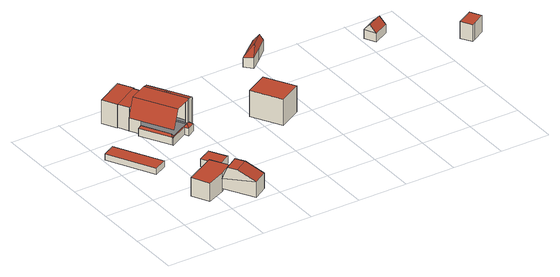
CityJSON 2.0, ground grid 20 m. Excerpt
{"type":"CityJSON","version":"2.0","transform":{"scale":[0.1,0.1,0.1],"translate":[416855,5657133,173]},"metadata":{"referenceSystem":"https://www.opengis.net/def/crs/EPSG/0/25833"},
"CityObjects":{
"building1":{"type":"Building","attributes":{"Dachtyp_tdc":"tdcPolyFlatRoof","Gemeindeschluessel":14612000,"Dachneigung":0,"QualitaetDacherkennung":72,"Geometrietyp2DReferenz":"3000","measuredHeight":2.38,"function":"31001_2463","roofType":"1000"},"geometry":[{"type":"Solid","lod":"2","boundaries":[[[[0,1,2,3]],[[1,4,5,2]],[[1,0,6,4]],[[5,7,3,2]],[[4,6,7,5]],[[6,0,3,7]]]],"semantics":{"surfaces":[{"type":"WallSurface"},{"type":"RoofSurface"},{"type":"GroundSurface"}],"values":[[0,0,1,2,0,0]]}}]},
"building2":{"type":"Building","attributes":{"Dachtyp_tdc":"tdcPolyFlatRoof","Gemeindeschluessel":14612000,"Dachneigung":0,"QualitaetDacherkennung":65,"Geometrietyp2DReferenz":"3000","measuredHeight":7.43,"function":"31001_9998","roofType":"1000"},"geometry":[{"type":"Solid","lod":"2","boundaries":[[[[8,9,10,11,12]],[[13,14,15,16,17]],[[12,11,14,13]],[[11,10,15,14]],[[10,9,16,15]],[[9,8,17,16]],[[8,12,13,17]]]],"semantics":{"surfaces":[{"type":"RoofSurface"},{"type":"GroundSurface"},{"type":"WallSurface"}],"values":[[0,1,2,2,2,2,2]]}}]},
"building3":{"type":"Building","attributes":{"Dachtyp_tdc":"tdcCutGableRoof","Gemeindeschluessel":14612000,"Dachneigung":22.07,"QualitaetDacherkennung":26,"Geometrietyp2DReferenz":"3000","measuredHeight":9.24,"function":"31001_9998","roofType":"9999"},"geometry":[{"type":"Solid","lod":"2","boundaries":[[[[18,19,20,21]],[[19,22,23,20]],[[22,24,25,23]],[[24,18,21,25]],[[19,18,26,27]],[[22,19,27,28]],[[24,22,28,29]],[[18,24,29,26]],[[28,27,26,29]],[[21,20,23,25]]]],"semantics":{"surfaces":[{"type":"WallSurface"},{"type":"RoofSurface"},{"type":"GroundSurface"}],"values":[[0,0,0,0,1,0,1,0,1,2]]}}]},
"building4":{"type":"Building","attributes":{"Dachtyp_tdc":"tdcPolyFlatRoof","Gemeindeschluessel":14612000,"Dachneigung":0,"QualitaetDacherkennung":84,"Geometrietyp2DReferenz":"3000","measuredHeight":3.05,"function":"31001_9998","roofType":"1000"},"geometry":[{"type":"Solid","lod":"2","boundaries":[[[[30,31,32,33]],[[31,34,35,32]],[[34,36,37,35]],[[36,30,33,37]],[[36,34,31,30]],[[33,32,35,37]]]],"semantics":{"surfaces":[{"type":"WallSurface"},{"type":"RoofSurface"},{"type":"GroundSurface"}],"values":[[0,0,0,0,1,2]]}}]},
"building5":{"type":"Building","attributes":{"Gemeindeschluessel":14612000,"Geometrietyp2DReferenz":"3000","function":"31001_9998","roofType":"9999"},"children":["building5-1","building5-2","building5-3","building5-4","building5-5","building5-6","building5-7"]},
"building5-1":{"type":"BuildingPart","attributes":{"Dachtyp_tdc":"tdcFreeFormRoof","Dachneigung":38.94,"QualitaetDacherkennung":23,"Geometrietyp2DReferenz":"3000","measuredHeight":3.95,"roofType":"5000"},"parents":["building5"],"geometry":[{"type":"MultiSurface","lod":"2","boundaries":[[[38,39,40,41]],[[39,42,43,40]],[[42,44,45,43]],[[46,47,42,39]],[[46,39,38]],[[48,49,47,46,38,50,51,52]],[[48,52,53]],[[49,48,53,44]],[[47,49,44,42]],[[45,54,55,56,57,41,40,43]],[[44,53,54,45]],[[53,52,55,54]]],"semantics":{"surfaces":[{"type":"WallSurface"},{"type":"RoofSurface"},{"type":"GroundSurface"}],"values":[0,0,0,1,1,1,1,1,1,2,0,0]}}]},
"building5-2":{"type":"BuildingPart","attributes":{"Dachtyp_tdc":"tdcPolyFlatRoof","Dachneigung":0,"QualitaetDacherkennung":59,"Geometrietyp2DReferenz":"3000","measuredHeight":9.62,"roofType":"1000"},"parents":["building5"],"geometry":[{"type":"MultiSurface","lod":"2","boundaries":[[[58,59,60,61]],[[62,63,64,65,66]],[[63,67,68,64]],[[67,63,62,69,70,71,59,58]],[[61,60,72,73,65,64,68]]],"semantics":{"surfaces":[{"type":"WallSurface"},{"type":"RoofSurface"},{"type":"GroundSurface"}],"values":[0,0,0,1,2]}}]},
"building5-3":{"type":"BuildingPart","attributes":{"Dachtyp_tdc":"tdcPolyFlatRoof","Dachneigung":0,"QualitaetDacherkennung":64,"Geometrietyp2DReferenz":"3000","measuredHeight":9.56,"roofType":"1000"},"parents":["building5"],"geometry":[{"type":"MultiSurface","lod":"2","boundaries":[[[74,58,61,75]],[[67,76,77,68]],[[76,78,79,77]],[[78,80,81,79]],[[80,74,75,81]],[[80,78,76,67,58,74]],[[75,61,68,77,79,81]]],"semantics":{"surfaces":[{"type":"WallSurface"},{"type":"RoofSurface"},{"type":"GroundSurface"}],"values":[0,0,0,0,0,1,2]}}]},
"building5-4":{"type":"BuildingPart","attributes":{"Dachtyp_tdc":"tdcFreeFormRoof","Dachneigung":57.12,"QualitaetDacherkennung":19,"Geometrietyp2DReferenz":"3000","measuredHeight":4.11,"roofType":"5000"},"parents":["building5"],"geometry":[{"type":"MultiSurface","lod":"2","boundaries":[[[82,83,84,55,52]],[[83,85,86,84]],[[87,85,83]],[[88,87,83,82]],[[88,82,89]],[[87,88,89,85]],[[56,55,84,86]]],"semantics":{"surfaces":[{"type":"WallSurface"},{"type":"RoofSurface"},{"type":"GroundSurface"}],"values":[0,0,1,1,1,1,2]}}]},
"building5-5":{"type":"BuildingPart","attributes":{"Dachtyp_tdc":"tdcFreeFormRoof","Dachneigung":59.46,"QualitaetDacherkennung":16,"Geometrietyp2DReferenz":"3000","measuredHeight":11.39,"roofType":"5000"},"parents":["building5"],"geometry":[{"type":"MultiSurface","lod":"2","boundaries":[[[90,91,92,93,94]],[[91,95,96,92]],[[97,98,99,100,101]],[[102,95,91]],[[91,90,98,103,102]],[[98,97,103]],[[102,103,97,95]],[[93,92,96,101,100]]],"semantics":{"surfaces":[{"type":"WallSurface"},{"type":"RoofSurface"},{"type":"GroundSurface"}],"values":[0,0,0,1,1,1,1,2]}}]},
"building5-6":{"type":"BuildingPart","attributes":{"Dachtyp_tdc":"tdcPolyFlatRoof","Dachneigung":37.43,"QualitaetDacherkennung":45,"Geometrietyp2DReferenz":"3000","measuredHeight":10.71,"roofType":"2100"},"parents":["building5"],"geometry":[{"type":"MultiSurface","lod":"2","boundaries":[[[99,104,105,100]],[[104,106,107,105]],[[106,108,109,107]],[[108,110,111,109]],[[110,112,113,111]],[[112,94,93,113]],[[112,110,108,106,104,99,94]],[[93,100,105,107,109,111,113]]],"semantics":{"surfaces":[{"type":"WallSurface"},{"type":"RoofSurface"},{"type":"GroundSurface"}],"values":[0,0,0,0,0,0,1,2]}}]},
"building5-7":{"type":"BuildingPart","attributes":{"Dachtyp_tdc":"tdcCutGableRoof","Dachneigung":1.08,"QualitaetDacherkennung":20,"Geometrietyp2DReferenz":"3000","measuredHeight":12.36,"roofType":"9999"},"parents":["building5"],"geometry":[{"type":"MultiSurface","lod":"2","boundaries":[[[114,115,116,86,85]],[[115,117,64,116]],[[117,66,65,64]],[[118,119,120,60,59]],[[119,121,97,101,120]],[[122,123,124,96,95]],[[123,125,38,41,124]],[[123,122,121,119,118,126]],[[127,69,66,117,115,114,128,129]],[[126,127,129,125,123]],[[56,86,116,64,65,73,72,60,120,101,96,124,41,57]]],"semantics":{"surfaces":[{"type":"WallSurface"},{"type":"RoofSurface"},{"type":"GroundSurface"}],"values":[0,0,0,0,0,0,0,1,1,1,2]}}]},
"building6":{"type":"Building","attributes":{"Dachtyp_tdc":"tdcPolyFlatRoof","Gemeindeschluessel":14612000,"Dachneigung":0,"QualitaetDacherkennung":57,"Geometrietyp2DReferenz":"3000","measuredHeight":10.79,"function":"31001_9998","roofType":"1000"},"geometry":[{"type":"Solid","lod":"2","boundaries":[[[[130,131,132,133]],[[131,134,135,132]],[[134,136,137,135]],[[136,130,133,137]],[[136,134,131,130]],[[133,132,135,137]]]],"semantics":{"surfaces":[{"type":"WallSurface"},{"type":"RoofSurface"},{"type":"GroundSurface"}],"values":[[0,0,0,0,1,2]]}}]},
"building7":{"type":"Building","attributes":{"Dachtyp_tdc":"tdcHipAndGableRoof","Gemeindeschluessel":14612000,"Dachneigung":49.75,"QualitaetDacherkennung":14,"Geometrietyp2DReferenz":"3000","measuredHeight":6.62,"function":"31001_9998","roofType":"5000"},"geometry":[{"type":"Solid","lod":"2","boundaries":[[[[138,139,140,141]],[[139,142,143,140]],[[142,144,145,143]],[[144,146,147,145]],[[146,148,149,147]],[[148,150,151,149]],[[150,138,141,151]],[[146,144,152]],[[144,142,139,138,152]],[[138,150,148,146,152]],[[141,140,143,145,147,149,151]]]],"semantics":{"surfaces":[{"type":"WallSurface"},{"type":"RoofSurface"},{"type":"GroundSurface"}],"values":[[0,0,0,0,0,0,0,1,1,1,2]]}}]},
"building8":{"type":"Building","attributes":{"Dachtyp_tdc":"tdcGableRoof","Gemeindeschluessel":14612000,"Dachneigung":46.38,"QualitaetDacherkennung":78,"Geometrietyp2DReferenz":"3000","measuredHeight":6.22,"function":"31001_9998","roofType":"3100"},"geometry":[{"type":"Solid","lod":"2","boundaries":[[[[153,154,155,156]],[[154,157,158,155]],[[157,159,160,158]],[[159,153,156,160]],[[157,154,161]],[[153,159,162]],[[154,153,162,161]],[[159,157,161,162]],[[156,155,158,160]]]],"semantics":{"surfaces":[{"type":"WallSurface"},{"type":"RoofSurface"},{"type":"GroundSurface"}],"values":[[0,0,0,0,0,0,1,1,2]]}}]},
"building9":{"type":"Building","attributes":{"Dachtyp_tdc":"tdcPolyFlatRoof","Gemeindeschluessel":14612000,"Dachneigung":0,"QualitaetDacherkennung":63,"Geometrietyp2DReferenz":"3000","measuredHeight":6.84,"function":"31001_9998","roofType":"1000"},"geometry":[{"type":"Solid","lod":"2","boundaries":[[[[163,164,165,166]],[[164,167,168,165]],[[167,169,170,168]],[[169,171,172,170]],[[171,163,166,172]],[[171,169,167,164,163]],[[166,165,168,170,172]]]],"semantics":{"surfaces":[{"type":"WallSurface"},{"type":"RoofSurface"},{"type":"GroundSurface"}],"values":[[0,0,0,0,0,1,2]]}}]}
},
"vertices":[
[153,359,37],[101,331,37],[101,331,13],[153,359,13],[3,513,37],[3,513,13],[54,541,37],[54,541,13],
[287,149,83],[247,217,83],[127,151,83],[161,82,83],[232,115,83],[232,115,8],[161,82,8],[127,151,8],[247,217,8],[287,149,8],
[232,115,62],[287,149,62],[287,149,21],[232,115,21],[357,34,84],[357,34,21],[301,0,84],[301,0,21],[243,97,114],[298,131,114],[319,97,114],[263,63,114],
[345,247,49],[292,217,49],[292,217,19],[345,247,19],[254,285,49],[254,285,19],[308,314,49],[308,314,19],
[340,495,64],[351,475,64],[351,475,34],[340,495,34],[320,457,64],[320,457,34],[311,473,64],[311,473,34],[336,479,74],[324,473,74],[241,436,66],[312,476,66],[275,459,64],[249,444,64],[238,437,64],[240,433,64],[240,433,34],[238,437,34],[249,444,34],[275,459,34],
[246,699,130],[268,659,130],[268,659,34],[246,699,34],[165,600,130],[164,600,130],[164,600,34],[165,600,34],[165,600,95],[142,641,130],[142,641,34],[178,608,130],[188,614,130],[261,655,130],[261,655,34],[188,614,34],
[251,702,130],[251,702,34],[141,640,130],[141,640,34],[109,696,130],[109,696,34],[219,758,130],[219,758,34],
[238,437,65],[172,554,65],[172,554,34],[184,561,65],[184,561,34],[181,551,75],[240,446,75],[249,444,65],
[359,538,142],[373,514,142],[373,514,34],[359,538,34],[359,538,141],[367,510,142],[367,510,34],[313,606,142],[319,609,142],[319,609,141],[319,609,34],[313,606,34],[368,515,148],[317,605,148],
[325,613,135],[325,613,34],[334,618,128],[334,618,34],[346,597,128],[346,597,34],[351,587,128],[351,587,34],[374,547,128],[374,547,34],
[184,561,89],[162,599,89],[162,599,34],[164,600,95],[268,659,154],[279,665,151],[279,665,34],[313,606,151],[367,510,151],[348,500,156],[348,500,34],[340,495,156],[261,655,156],[188,614,158],[249,444,89],[275,459,158],
[494,335,225],[583,385,225],[583,385,117],[494,335,117],[649,269,225],[649,269,117],[560,219,225],[560,219,117],
[742,646,213],[751,635,192],[751,635,147],[742,646,147],[705,595,191],[705,595,147],[658,554,192],[658,554,147],[631,584,184],[631,584,147],[678,625,182],[678,625,147],[725,664,184],[725,664,147],[695,605,213],
[1000,372,285],[1061,406,285],[1061,406,248],[1000,372,248],[1085,362,283],[1085,362,248],[1024,328,283],[1024,328,248],[1073,385,310],[1012,351,310],
[1263,77,366],[1238,120,366],[1238,120,298],[1263,77,298],[1301,157,366],[1301,157,298],[1326,114,366],[1326,114,298],[1276,84,366],[1276,84,298]
]}
